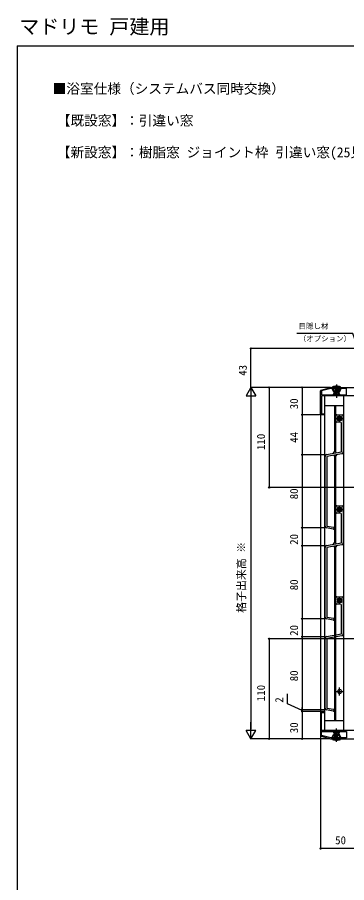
# Model space of a CAD drawing. Units: millimetres, scale not verified. Extents: x -525 to 525, y -783 to 778.
# Drawn here: x -525 to -163, y -172 to 778 of the extents above; entities that cross this region are included whole.
import ezdxf
from ezdxf.enums import TextEntityAlignment as Align

# ---------------------------------------------------------------- set-up
doc = ezdxf.new("R2010")
doc.units = ezdxf.units.MM
doc.header["$LTSCALE"] = 4
for name, color, linetype in [('0-1_USER1', 3, 'Continuous'), ('0-2_YKK_11', 7, 'Continuous'), ('0-4_YKK_12', 2, 'Continuous'), ('0-5_YKK_13', 4, 'Continuous'), ('0-6_YKK_D', 6, 'Continuous'), ('0-7_YKK_ZWAK', 7, 'Continuous')]:
    doc.layers.add(name, color=color, linetype=linetype)
doc.styles.add('ＭＳ ゴシック', font='')
doc.styles.get('ＭＳ ゴシック').set_extended_font_data('MS Gothic')

msp = doc.modelspace()

# ---------------------------------------------------------------- linework, layer by layer
at = {"layer": '0-2_YKK_11'}
for p, q in [((-191.259, 368.818), (-180.931, 371.585)), ((-191.259, -11.579), (-180.931, -14.347))]:
    msp.add_line(p, q, dxfattribs=at)
for points in [[(-180.672, 371.619), (-152.958, 371.619), (-152.775, 371.499), (-152.225, 371.499), (-152.042, 371.619), (-142, 371.619), (-142, 362.619), (-151.98, 362.619), (-152.24, 362.769), (-152.76, 362.769), (-153.02, 362.619)], [(-153.02, 362.619), (-191, 362.619), (-191, 342.619), (-188, 342.619), (-188, 341.619), (-192, 341.619), (-192, 367.852)], [(-153.02, -5.381), (-191, -5.381), (-191, 14.619), (-188, 14.619), (-188, 15.619), (-192, 15.619), (-192, -10.614)], [(-180.672, -14.381), (-152.958, -14.381), (-152.775, -14.261), (-152.225, -14.261), (-152.042, -14.381), (-142, -14.381), (-142, -5.381), (-151.98, -5.381), (-152.24, -5.531), (-152.76, -5.531), (-153.02, -5.381)]]:
    msp.add_lwpolyline(points, dxfattribs=at)
for points in [[(-191, 363.619), (-163.3, 363.619), (-163.3, 370.619), (-180.672, 370.619), (-191, 367.852)], [(-191, -6.381), (-163.3, -6.381), (-163.3, -13.381), (-180.672, -13.381), (-191, -10.614)]]:
    msp.add_lwpolyline(points, close=True, dxfattribs=at)
for centre, start, end in [((-180.672, 370.619), 90.00019, 105.00017), ((-191, 367.852), 105, 180.00001), ((-191, -10.614), 179.99999, 255), ((-180.672, -13.381), 254.99983, 269.99981)]:
    msp.add_arc(centre, 1, start, end, dxfattribs=at)
at = {"layer": '0-4_YKK_12'}
for p, q in [((-192, 362.619), (-192, -5.381)), ((-187.5, 362.619), (-187.5, -5.381)), ((-166.5, 362.619), (-166.5, -5.381)), ((-166.5, 351.619), (-187.5, 351.619)), ((-176.5, 351.619), (-176.5, 300.813)), ((-175.5, 351.619), (-175.5, 300.813)), ((-175.25, 337.619), (-166.75, 337.619)), ((-171, 333.369), (-171, 341.869)), ((-176.5, 296.425), (-176.5, 200.813)), ((-175.5, 296.425), (-175.5, 200.813)), ((-171, 233.369), (-171, 241.869)), ((-175.25, 237.619), (-166.75, 237.619)), ((-176.5, 196.425), (-176.5, 5.619)), ((-175.5, 196.425), (-175.5, 5.619)), ((-171, 133.369), (-171, 141.869)), ((-171, 33.369), (-171, 41.869)), ((-175.25, 37.619), (-166.75, 37.619)), ((-187.5, 5.619), (-166.5, 5.619))]:
    msp.add_line(p, q, dxfattribs=at)
for centre in [(-171, 337.619), (-171, 237.619), (-171, 137.619), (-171, 37.619)]:
    msp.add_circle(centre, 2.25, dxfattribs=at)
for centre, start, end in [((-176, 298.619), 36.73361, 163.26639), ((-176, 298.619), 216.04302, 343.95698), ((-176, 198.619), 36.73361, 163.26639), ((-176, 198.619), 216.04302, 343.95698)]:
    msp.add_arc(centre, 2.25, start, end, dxfattribs=at)
at = {"layer": '0-5_YKK_13'}
for p, q in [((-178.801, 372.244), (-174.301, 372.244)), ((-178.801, 371.619), (-178.801, 372.243)), ((-178.801, 371.619), (-174.301, 371.619)), ((-174.301, 374.808), (-174.301, 360.324)), ((-169.801, 372.244), (-174.301, 372.244)), ((-169.801, 371.619), (-174.301, 371.619)), ((-169.801, 371.619), (-169.801, 372.243)), ((-178.801, 370.319), (-178.052, 370.319)), ((-178.801, 369.619), (-178.801, 370.319)), ((-178.601, 369.663), (-178.801, 369.619)), ((-178.801, 369.619), (-177.537, 366.908)), ((-178.601, 370.319), (-178.601, 369.663)), ((-178.601, 369.663), (-177.648, 367.619)), ((-178.302, 370.619), (-178.302, 370.319)), ((-178.052, 370.319), (-178.052, 370.619)), ((-178.051, 364.128), (-170.551, 364.128)), ((-178.051, 363.619), (-178.051, 364.128)), ((-178.051, 363.619), (-170.551, 363.619)), ((-174.301, 366.619), (-177.084, 366.619)), ((-177.051, 367.619), (-177.051, 370.619)), ((-176.301, 363.619), (-172.301, 363.619)), ((-174.301, 370.319), (-175.301, 370.319)), ((-175.301, 369.619), (-174.301, 369.619)), ((-174.301, 370.319), (-173.301, 370.319)), ((-173.301, 369.619), (-174.301, 369.619)), ((-174.301, 366.619), (-171.518, 366.619)), ((-173.301, 370.619), (-173.301, 367.619)), ((-173.301, 367.619), (-170.954, 367.619)), ((-171.551, 367.619), (-171.551, 370.619)), ((-169.801, 369.619), (-171.065, 366.908)), ((-170.001, 369.663), (-170.954, 367.619)), ((-170.551, 363.619), (-170.551, 364.128)), ((-170.55, 370.319), (-170.55, 370.619)), ((-169.801, 370.319), (-170.55, 370.319)), ((-170.3, 370.619), (-170.3, 370.319)), ((-170.001, 370.319), (-170.001, 369.663)), ((-170.001, 369.663), (-169.801, 369.619)), ((-169.801, 369.619), (-169.801, 370.319)), ((-175, 334.619), (-175, 340.619)), ((-174, 341.619), (-168, 341.619)), ((-170, 333.619), (-174, 333.619)), ((-167, 340.619), (-167, 300.793)), ((-187, 219.297), (-187, 295.941)), ((-168.653, 298.823), (-185, 295.941)), ((-175, 234.619), (-175, 240.619)), ((-174, 241.619), (-168, 241.619)), ((-167, 240.619), (-167, 200.793)), ((-170, 233.619), (-174, 233.619)), ((-178.174, 216.063), (-185.347, 217.328)), ((-187, 119.297), (-187, 195.941)), ((-168.653, 198.823), (-185, 195.941)), ((-175, 134.619), (-175, 140.619)), ((-174, 141.619), (-168, 141.619)), ((-170, 133.619), (-174, 133.619)), ((-167, 140.619), (-167, 100.793)), ((-178.174, 116.063), (-185.347, 117.328)), ((-187, 19.297), (-187, 95.941)), ((-168.653, 98.823), (-185, 95.941)), ((-178.174, 16.063), (-185.347, 17.328)), ((-178.051, -6.381), (-170.551, -6.381)), ((-178.051, -6.381), (-178.051, -6.89)), ((-178.051, -6.89), (-170.551, -6.89)), ((-174.301, -9.381), (-177.084, -9.381)), ((-176.301, -6.381), (-172.301, -6.381)), ((-174.301, -17.57), (-174.301, -3.086)), ((-174.301, -9.381), (-171.518, -9.381)), ((-170.551, -6.381), (-170.551, -6.89)), ((-178.801, -12.381), (-177.537, -9.67)), ((-178.801, -12.381), (-178.801, -13.081)), ((-178.601, -12.425), (-178.801, -12.381)), ((-178.801, -13.081), (-178.052, -13.081)), ((-178.801, -14.381), (-174.301, -14.381)), ((-178.801, -14.381), (-178.801, -15.005)), ((-178.801, -15.005), (-174.301, -15.005)), ((-178.601, -12.425), (-177.648, -10.381)), ((-178.601, -13.081), (-178.601, -12.425)), ((-178.302, -13.381), (-178.302, -13.081)), ((-178.052, -13.081), (-178.052, -13.381)), ((-177.051, -10.381), (-177.051, -13.381)), ((-175.301, -12.381), (-174.301, -12.381)), ((-174.301, -13.081), (-175.301, -13.081)), ((-173.301, -12.381), (-174.301, -12.381)), ((-174.301, -13.081), (-173.301, -13.081)), ((-169.801, -14.381), (-174.301, -14.381)), ((-169.801, -15.005), (-174.301, -15.005)), ((-173.301, -10.381), (-170.954, -10.381)), ((-173.301, -13.381), (-173.301, -10.381)), ((-171.551, -10.381), (-171.551, -13.381)), ((-169.801, -12.381), (-171.065, -9.67)), ((-170.001, -12.425), (-170.954, -10.381)), ((-170.55, -13.081), (-170.55, -13.381)), ((-169.801, -13.081), (-170.55, -13.081)), ((-170.3, -13.381), (-170.3, -13.081)), ((-170.001, -12.425), (-169.801, -12.381)), ((-170.001, -13.081), (-170.001, -12.425)), ((-169.801, -12.381), (-169.801, -13.081)), ((-169.801, -14.381), (-169.801, -15.005))]:
    msp.add_line(p, q, dxfattribs=at)
for points in [[(-175.301, 370.619), (-175.301, 367.619), (-177.648, 367.619)], [(-176.351, 365.628), (-175.446, 363.773), (-174.301, 363.164)], [(-172.251, 365.628), (-173.156, 363.773), (-174.301, 363.164)], [(-185.347, 297.911), (-169, 300.793), (-169, 332.619)], [(-185, 295.941), (-185, 219.297), (-177.826, 218.032)], [(-185.347, 197.911), (-169, 200.793), (-169, 232.619)], [(-185, 195.941), (-185, 119.297), (-177.826, 118.032)], [(-185.347, 97.911), (-169, 100.793), (-169, 132.619)], [(-185, 95.941), (-185, 19.297), (-177.826, 18.032)], [(-176.351, -8.39), (-175.446, -6.535), (-174.301, -5.926)], [(-172.251, -8.39), (-173.156, -6.535), (-174.301, -5.926)], [(-175.301, -13.381), (-175.301, -10.381), (-177.648, -10.381)]]:
    msp.add_lwpolyline(points, dxfattribs=at)
for points in [[(-170.25, 339.869), (-168.75, 339.869), (-168.75, 338.369), (-169.75, 338.369), (-169.75, 336.869), (-168.75, 336.869), (-168.75, 335.369), (-170.25, 335.369), (-170.25, 336.369), (-171.75, 336.369), (-171.75, 335.369), (-173.25, 335.369), (-173.25, 336.869), (-172.25, 336.869), (-172.25, 338.369), (-173.25, 338.369), (-173.25, 339.869), (-171.75, 339.869), (-171.75, 338.869), (-170.25, 338.869)], [(-170.25, 239.869), (-168.75, 239.869), (-168.75, 238.369), (-169.75, 238.369), (-169.75, 236.869), (-168.75, 236.869), (-168.75, 235.369), (-170.25, 235.369), (-170.25, 236.369), (-171.75, 236.369), (-171.75, 235.369), (-173.25, 235.369), (-173.25, 236.869), (-172.25, 236.869), (-172.25, 238.369), (-173.25, 238.369), (-173.25, 239.869), (-171.75, 239.869), (-171.75, 238.869), (-170.25, 238.869)], [(-170.25, 139.869), (-168.75, 139.869), (-168.75, 138.369), (-169.75, 138.369), (-169.75, 136.869), (-168.75, 136.869), (-168.75, 135.369), (-170.25, 135.369), (-170.25, 136.369), (-171.75, 136.369), (-171.75, 135.369), (-173.25, 135.369), (-173.25, 136.869), (-172.25, 136.869), (-172.25, 138.369), (-173.25, 138.369), (-173.25, 139.869), (-171.75, 139.869), (-171.75, 138.869), (-170.25, 138.869)]]:
    msp.add_lwpolyline(points, close=True, dxfattribs=at)
for centre, radius, start, end in [((-174.301, 361.119), 12, 90.00007, 112.02443), ((-174.301, 361.119), 12, 67.97557, 89.99993), ((-174.301, 361.592), 4.527, 34.06671, 145.93329), ((-177.084, 367.119), 0.5, 204.998, 270), ((-171.518, 367.119), 0.5, 270, 335.002), ((-174, 340.619), 1, 89.99998, 180.00002), ((-174, 334.619), 1, 180.00002, 270), ((-170, 332.619), 1, 0, 89.99998), ((-168, 340.619), 1, 0, 89.99998), ((-185, 295.941), 2, 99.99999, 180.00002), ((-169, 300.793), 2, 280.00001, 0), ((-174, 240.619), 1, 89.99998, 180.00002), ((-168, 240.619), 1, 0, 89.99998), ((-174, 234.619), 1, 180.00002, 270), ((-170, 232.619), 1, 0, 89.99998), ((-185, 219.297), 2, 180.00002, 260.00011), ((-178, 217.048), 1, 260.00011, 80.00026), ((-169, 200.793), 2, 280.00001, 0), ((-185, 195.941), 2, 99.99999, 180.00002), ((-174, 140.619), 1, 89.99998, 180.00002), ((-174, 134.619), 1, 180.00002, 270), ((-170, 132.619), 1, 0, 89.99998), ((-168, 140.619), 1, 0, 89.99998), ((-185, 119.297), 2, 180.00002, 260.00011), ((-178, 117.048), 1, 260.00011, 80.00026), ((-185, 95.941), 2, 99.99999, 180.00002), ((-169, 100.793), 2, 280.00001, 0), ((-185, 19.297), 2, 180.00002, 260.00011), ((-178, 17.048), 1, 260.00011, 80.00026), ((-174.301, -4.354), 4.527, 214.06671, 325.93329), ((-177.084, -9.881), 0.5, 90, 155.002), ((-171.518, -9.881), 0.5, 24.998, 90), ((-174.301, -3.881), 12, 247.97557, 269.99993), ((-174.301, -3.881), 12, 270.00007, 292.02443)]:
    msp.add_arc(centre, radius, start, end, dxfattribs=at)
at = {"layer": '0-6_YKK_D'}
for p, q in [((-65.2, 414.619), (-269.314, 414.619)), ((-268.314, 371.619), (-268.314, 414.619)), ((-268.314, 371.619), (-273.564, 362.526)), ((-181.672, 371.619), (-269.314, 371.619)), ((-181.664, 371.619), (-269.314, 371.619)), ((-268.314, 371.619), (-263.064, 362.526)), ((-268.314, 371.619), (-268.314, 353.433)), ((-181.672, 371.619), (-249.314, 371.619)), ((-248.314, 371.619), (-248.314, 261.619)), ((-181.672, 371.619), (-213, 371.619)), ((-212, 371.619), (-212, 341.619)), ((-273.564, 362.526), (-263.064, 362.526)), ((-268.314, 361.119), (-268.314, -3.881)), ((-193, 341.619), (-213, 341.619)), ((-193, 341.619), (-213, 341.619)), ((-212, 341.619), (-212, 297.619)), ((-187.088, 297.619), (-213, 297.619)), ((-187.088, 297.619), (-213, 297.619)), ((-212, 297.619), (-212, 217.619)), ((-142.997, 261.619), (-249.314, 261.619)), ((-187.088, 217.619), (-213, 217.619)), ((-187.088, 217.619), (-213, 217.619)), ((-212, 217.619), (-212, 197.619)), ((-187.088, 197.619), (-213, 197.619)), ((-187.088, 197.619), (-213, 197.619)), ((-212, 197.619), (-212, 117.619)), ((-187.088, 117.619), (-213, 117.619)), ((-187.088, 117.619), (-213, 117.619)), ((-212, 117.619), (-212, 97.619)), ((-142.997, 95.619), (-249.314, 95.619)), ((-248.314, 95.619), (-248.314, -14.381)), ((-187.088, 97.619), (-213, 97.619)), ((-187.088, 97.619), (-213, 97.619)), ((-212, 97.619), (-212, 17.619)), ((-212, 17.619), (-212, 20.169)), ((-187.088, 17.619), (-213, 17.619)), ((-187.088, 17.619), (-213, 17.619)), ((-192.7, 15.619), (-213, 15.619)), ((-192.7, 15.619), (-213, 15.619)), ((-212, 17.619), (-212, 15.619)), ((-212, 17.619), (-212, 15.619)), ((-212, 15.619), (-212, 13.069)), ((-212, 15.619), (-212, -14.381)), ((-268.314, -14.381), (-268.314, 3.806)), ((-268.314, -14.381), (-273.564, -5.288)), ((-263.064, -5.288), (-273.564, -5.288)), ((-268.314, -14.381), (-263.064, -5.288)), ((-181.672, -14.381), (-269.314, -14.381)), ((-181.672, -14.381), (-249.314, -14.381)), ((-181.672, -14.381), (-213, -14.381)), ((-192, -11.614), (-192, -135.881)), ((-142, -134.881), (-192, -134.881))]:
    msp.add_line(p, q, dxfattribs=at)
for points in [[(-128.517, 353.019), (-129.379, 355.419), (-156.525, 431.019), (-218.005, 431.019)], [(-212, 16.619), (-228.314, 24.152), (-228.314, 35.106)]]:
    msp.add_lwpolyline(points, dxfattribs=at)
for centre in [(-268.314, 414.619), (-248.314, 371.619), (-212, 371.619), (-212, 341.619), (-212, 341.619), (-212, 297.619), (-212, 297.619), (-248.314, 261.619), (-212, 217.619), (-212, 217.619), (-212, 197.619), (-212, 197.619), (-212, 117.619), (-212, 117.619), (-248.314, 95.619), (-212, 97.619), (-212, 97.619), (-212, 17.619), (-212, 17.619), (-212, 15.619), (-212, 15.619), (-248.314, -14.381), (-212, -14.381), (-192, -134.881)]:
    msp.add_circle(centre, 0.637, dxfattribs=at)
at = {"layer": '0-7_YKK_ZWAK'}
for q in [(-525, -782.8), (525, 747.2)]:
    msp.add_line((-525, 747.2), q, dxfattribs=at)

# ---------------------------------------------------------------- texts
at = {"layer": '0-1_USER1', "style": 'ＭＳ ゴシック'}
for s, height, p in [('マドリモ 戸建用', 16.13, (-522.875, 755.325)), ('■浴室仕様（システムバス同時交換）', 11, (-486.153, 691.245)), ('【既設窓】：引違い窓', 11, (-481.557, 656.245)), ('【新設窓】：樹脂窓 ジョイント枠 引違い窓(25見付)＋プライバシースクリーン', 11, (-481.557, 621.331))]:
    msp.add_text(s, height=height, dxfattribs=at).set_placement(p, align=Align.BOTTOM_LEFT)
at = {"layer": '0-6_YKK_D', "style": 'ＭＳ ゴシック'}
for s, height, p in [('目隠し材', 5.865, (-216.046, 434.433)), ('（オプション）', 5.865, (-215.864, 420.656)), ('50', 8.798, (-175.864, -132.881))]:
    msp.add_text(s, height=height, dxfattribs=at).set_placement(p, align=Align.BOTTOM_LEFT)
for s, p in [('43', (-270.314, 384.528)), ('30', (-214, 347.755)), ('110', (-250.314, 302.914)), ('44', (-214, 310.858)), ('80', (-214, 248.79)), ('20', (-214, 198.755)), ('格子出来高 ※', (-271.882, 124.074)), ('80', (-214, 148.79)), ('20', (-214, 98.755)), ('80', (-214, 48.79)), ('110', (-250.314, 26.914)), ('2', (-230.314, 25.266)), ('30', (-214, -8.245))]:
    msp.add_text(s, height=8.798, rotation=90, dxfattribs=at).set_placement(p, align=Align.BOTTOM_LEFT)

doc.saveas('drawing.dxf')
